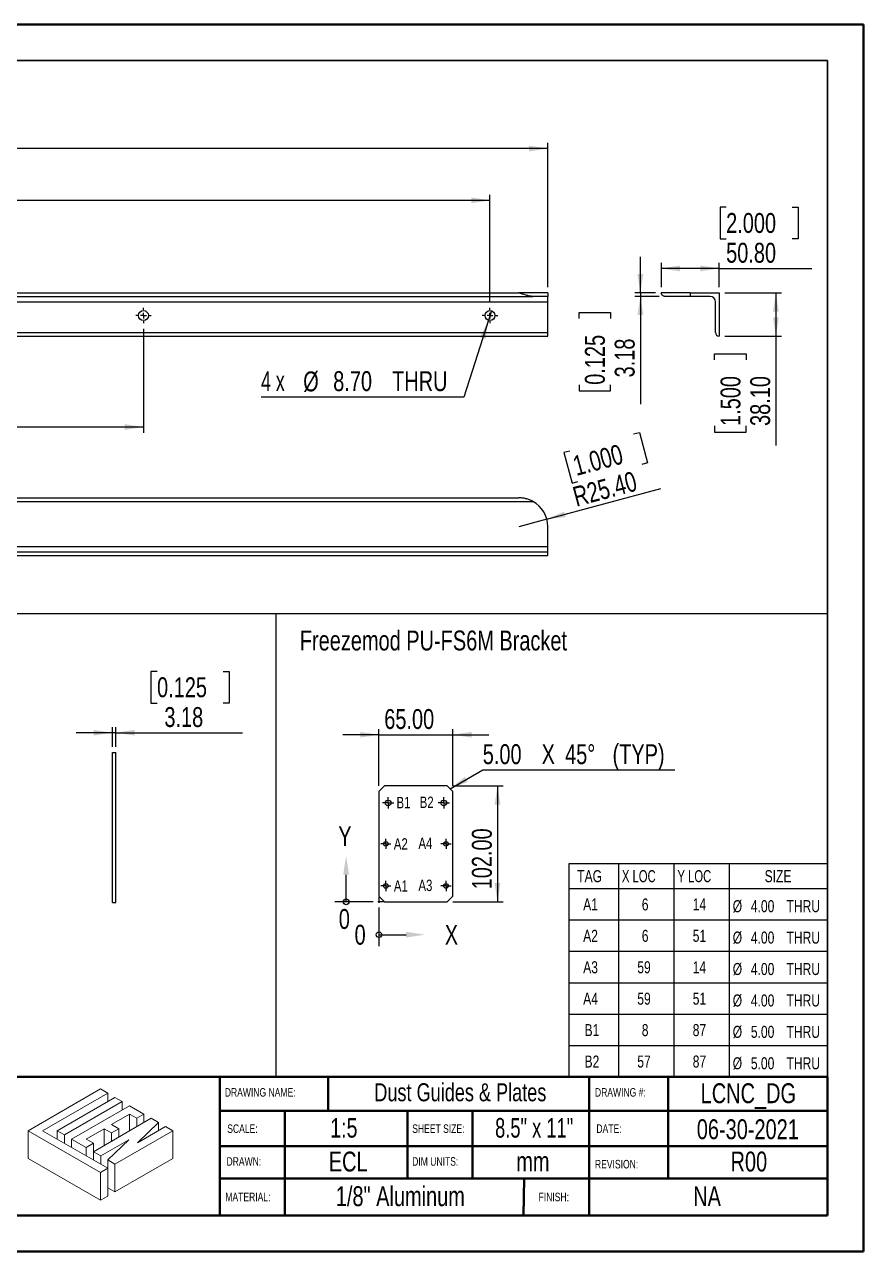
# Model space of a CAD drawing. Header units: millimetres. Extents: x 0 to 279, y 0 to 216.
# Drawn here: x 131.8 to 279.4, y 0 to 215.9 of the extents above; entities that cross this region are included whole.
import ezdxf

# ---------------------------------------------------------------- set-up
doc = ezdxf.new("R2010")
doc.units = ezdxf.units.MM
for name, color, linetype in [('DIM', 1, 'Continuous'), ('PAGE_BORDER', 7, 'Continuous'), ('TITLE_BLOCK_BORDER', 7, 'Continuous'), ('TITLE_BLOCK_TEXT', 8, 'Continuous')]:
    doc.layers.add(name, color=color, linetype=linetype)
doc.styles.add('SLDTEXTSTYLE0', font='TXT', dxfattribs={"width": 0.75})
doc.styles.add('SLDTEXTSTYLE1', font='TXT', dxfattribs={"width": 0.7})
doc.styles.add('SLDTEXTSTYLE2', font='TXT', dxfattribs={"width": 0.666667})
doc.dimstyles.new('SLDDIMSTYLE0', dxfattribs={"dimtxt": 3.5, "dimasz": 3.302, "dimexe": 0, "dimexo": 0.0625, "dimgap": 0.875, "dimtad": 0, "dimlfac": 5, "dimrnd": 1e-09, "dimzin": 4, "dimdsep": 46, "dimtxsty": 'SLDTEXTSTYLE0', "dimsah": 1, "dimcen": 0.09, "dimadec": 0, "dimazin": 1, "dimtfac": 1, "dimtofl": 0, "dimtmove": 0, "dimatfit": 3, "dimfxl": 0, "dimfrac": 2, "dimtolj": 1, "dimtzin": 12, "dimarcsym": 0})
doc.dimstyles.new('SLDDIMSTYLE1', dxfattribs={"dimtxt": 3.5, "dimasz": 3.302, "dimexe": 0, "dimexo": 0.0625, "dimgap": 0.875, "dimtad": 1, "dimlfac": 5, "dimrnd": 1e-09, "dimzin": 4, "dimdsep": 46, "dimtxsty": 'SLDTEXTSTYLE0', "dimsah": 1, "dimcen": 0.09, "dimadec": 0, "dimazin": 1, "dimtfac": 1, "dimtofl": 0, "dimtmove": 0, "dimatfit": 3, "dimfxl": 0, "dimfrac": 2, "dimtolj": 1, "dimtzin": 12, "dimarcsym": 0})
doc.dimstyles.new('SLDDIMSTYLE2', dxfattribs={"dimtxt": 3.5, "dimasz": 3.302, "dimexe": 0, "dimexo": 0.0625, "dimgap": 0.875, "dimtad": 0, "dimtih": 1, "dimtoh": 1, "dimlfac": 5, "dimrnd": 1e-09, "dimzin": 4, "dimdsep": 46, "dimtxsty": 'SLDTEXTSTYLE0', "dimblk1": 'NONE', "dimsah": 1, "dimcen": 0, "dimadec": 0, "dimazin": 1, "dimtfac": 1, "dimtmove": 0, "dimatfit": 3, "dimldrblk": 'NONE', "dimfxl": 0, "dimfrac": 2, "dimtolj": 1, "dimtzin": 12, "dimarcsym": 0})
doc.dimstyles.new('SLDDIMSTYLE3', dxfattribs={"dimtxt": 3.5, "dimasz": 3.302, "dimexe": 0, "dimexo": 0.0625, "dimgap": 0.875, "dimtad": 1, "dimlfac": 5, "dimrnd": 1e-09, "dimzin": 12, "dimdsep": 46, "dimtxsty": 'SLDTEXTSTYLE0', "dimsah": 1, "dimcen": 0.09, "dimadec": 0, "dimazin": 3, "dimtfac": 1, "dimtmove": 0, "dimatfit": 0, "dimfxl": 0, "dimfrac": 2, "dimtolj": 1, "dimtzin": 12, "dimarcsym": 0})
doc.dimstyles.new('SLDDIMSTYLE4', dxfattribs={"dimtxt": 3.5, "dimasz": 3.302, "dimexe": 0, "dimexo": 0.0625, "dimgap": 0.875, "dimtad": 1, "dimlfac": 5, "dimrnd": 1e-09, "dimzin": 4, "dimdsep": 46, "dimtxsty": 'SLDTEXTSTYLE0', "dimsah": 1, "dimcen": 0, "dimadec": 0, "dimazin": 1, "dimtfac": 1, "dimtofl": 0, "dimtmove": 0, "dimatfit": 3, "dimfxl": 0, "dimfrac": 2, "dimtolj": 1, "dimtzin": 12, "dimarcsym": 0})
doc.dimstyles.new('SLDDIMSTYLE5', dxfattribs={"dimtxt": 3.5, "dimasz": 3.302, "dimexe": 0, "dimexo": 0.0625, "dimgap": 0.875, "dimtad": 1, "dimlfac": 5, "dimrnd": 1e-09, "dimzin": 4, "dimdsep": 46, "dimtxsty": 'SLDTEXTSTYLE0', "dimsah": 1, "dimcen": 0.09, "dimadec": 0, "dimazin": 1, "dimtfac": 1, "dimtofl": 0, "dimtmove": 0, "dimatfit": 3, "dimfxl": 0, "dimfrac": 2, "dimtolj": 1, "dimtzin": 12, "dimarcsym": 0})
doc.dimstyles.new('SLDDIMSTYLE6', dxfattribs={"dimtxt": 3.5, "dimasz": 3.302, "dimexe": 0, "dimexo": 0.0625, "dimgap": 0.875, "dimtad": 1, "dimlfac": 5, "dimrnd": 1e-09, "dimzin": 4, "dimdsep": 46, "dimtxsty": 'SLDTEXTSTYLE0', "dimsah": 1, "dimcen": 0.09, "dimadec": 0, "dimazin": 1, "dimtfac": 1, "dimtmove": 0, "dimatfit": 0, "dimfxl": 0, "dimfrac": 2, "dimtolj": 1, "dimtzin": 12, "dimarcsym": 0})

# ---------------------------------------------------------------- blocks, each defined once
blk = doc.blocks.new('Lien3D Logo')
at = {"color": 7, "linetype": 'Continuous', "lineweight": 18}
for p, q in [((10.61, 16.33), (0, 10.21)), ((11.67, 15.71), (10.61, 16.33)), ((2.13, 10.21), (11.67, 15.71)), ((12.73, 15.1), (4.26, 10.21)), ((5.32, 9.59), (13.8, 14.49)), ((11.67, 15.71), (11.67, 14.49)), ((13.8, 14.49), (12.73, 15.1)), ((13.8, 14.49), (13.8, 13.26)), ((14.86, 13.87), (6.38, 8.98)), ((12.22, 11.12), (14.86, 12.64)), ((16.99, 12.64), (14.86, 13.87)), ((14.86, 12.64), (15.93, 12.03)), ((14.86, 12.64), (14.86, 10.19)), ((15.93, 12.03), (16.99, 12.64)), ((16.99, 12.64), (16.99, 11.42)), ((18.05, 12.03), (9.57, 7.13)), ((13.28, 10.5), (12.22, 11.12)), ((15.93, 12.03), (15.93, 10.8)), ((16.04, 8.45), (19.12, 11.42)), ((20.15, 10.82), (16.04, 8.45)), ((19.12, 11.42), (18.05, 12.03)), ((19.12, 11.42), (19.12, 10.22)), ((21.21, 10.21), (20.15, 10.82)), ((0, 10.21), (0, 6.12)), ((0, 10.21), (10.61, 4.08)), ((11.67, 4.7), (2.13, 10.21)), ((4.26, 10.21), (4.26, 8.98)), ((4.26, 10.21), (5.32, 9.59)), ((5.32, 9.59), (5.32, 8.36)), ((8.51, 8.98), (11.15, 10.5)), ((11.15, 10.5), (12.22, 9.89)), ((11.15, 10.5), (11.15, 8.05)), ((12.22, 9.89), (13.28, 10.5)), ((12.22, 9.89), (12.22, 8.66)), ((12.73, 5.31), (21.21, 10.21)), ((13.28, 10.5), (13.28, 9.28)), ((21.21, 10.21), (21.21, 6.12)), ((6.38, 8.98), (8.51, 7.75)), ((6.38, 8.98), (6.38, 7.75)), ((9.57, 8.36), (8.51, 8.98)), ((8.51, 7.75), (9.57, 8.36)), ((8.51, 7.75), (8.51, 6.52)), ((9.57, 8.36), (9.57, 7.13)), ((10.64, 6.52), (14.75, 8.89)), ((14.75, 8.89), (11.67, 5.93)), ((0, 6.12), (10.61, 0)), ((9.57, 7.13), (10.64, 6.52)), ((9.57, 7.13), (9.57, 5.91)), ((10.64, 6.52), (10.64, 5.29)), ((11.67, 5.93), (12.73, 5.31)), ((11.67, 5.93), (11.67, 4.7)), ((12.73, 1.23), (21.21, 6.12)), ((10.61, 4.08), (11.67, 4.7)), ((10.61, 4.08), (10.61, 0)), ((11.67, 4.7), (11.67, 0.61)), ((12.73, 5.31), (12.73, 1.23)), ((11.67, 1.84), (12.73, 1.23)), ((10.61, 0), (11.67, 0.61))]:
    blk.add_line(p, q, dxfattribs=at)
blk = doc.blocks.new('SW_TABLEANNOTATION_0')
at = {"layer": 'PAGE_BORDER', "color": 0}
for p, q in [((0, 0), (0, -37.5)), ((45.6, 0), (0, 0)), ((8.75, 0), (8.75, -4.31)), ((18.52, 0), (18.52, -4.31)), ((28.25, 0), (28.25, -4.31)), ((45.6, -37.5), (45.6, 0)), ((0, -4.31), (45.6, -4.31)), ((8.75, -4.31), (8.75, -37.5)), ((18.52, -4.31), (18.52, -37.5)), ((28.25, -4.31), (28.25, -37.5)), ((0, -9.84), (45.6, -9.84)), ((0, -15.37), (45.6, -15.37)), ((0, -20.9), (45.6, -20.9)), ((0, -26.43), (45.6, -26.43)), ((0, -31.96), (45.6, -31.96)), ((0, -37.5), (45.6, -37.5))]:
    blk.add_line(p, q, dxfattribs=at)
at = {"layer": 'PAGE_BORDER', "color": 0, "attachment_point": 1}
for s, insert, char_height, style in [('TAG', (1.5, -1.09), 2.117, 'SLDTEXTSTYLE0'), ('X LOC', (9.36, -1.09), 2.117, 'SLDTEXTSTYLE1'), ('Y LOC', (19.13, -1.09), 2.117, 'SLDTEXTSTYLE1'), ('SIZE', (34.47, -1.09), 2.117, 'SLDTEXTSTYLE0'), ('A1', (2.55, -6.06), 2.117, 'SLDTEXTSTYLE0'), ('6', (12.86, -6.06), 2.12, 'SLDTEXTSTYLE0'), ('14', (21.82, -6.06), 2.117, 'SLDTEXTSTYLE0'), ('%%c', (28.86, -6.37), 2.117, 'SLDTEXTSTYLE0'), ('4.00', (32.05, -6.37), 2.117, 'SLDTEXTSTYLE0'), ('THRU', (38.32, -6.37), 2.117, 'SLDTEXTSTYLE0'), ('A2', (2.55, -11.59), 2.117, 'SLDTEXTSTYLE0'), ('6', (12.86, -11.59), 2.12, 'SLDTEXTSTYLE0'), ('51', (21.82, -11.59), 2.117, 'SLDTEXTSTYLE0'), ('%%c', (28.86, -11.9), 2.117, 'SLDTEXTSTYLE0'), ('4.00', (32.05, -11.9), 2.117, 'SLDTEXTSTYLE0'), ('THRU', (38.32, -11.9), 2.117, 'SLDTEXTSTYLE0'), ('A3', (2.55, -17.12), 2.117, 'SLDTEXTSTYLE0'), ('59', (12.07, -17.12), 2.117, 'SLDTEXTSTYLE0'), ('14', (21.82, -17.12), 2.117, 'SLDTEXTSTYLE0'), ('%%c', (28.86, -17.43), 2.117, 'SLDTEXTSTYLE0'), ('4.00', (32.05, -17.43), 2.117, 'SLDTEXTSTYLE0'), ('THRU', (38.32, -17.43), 2.117, 'SLDTEXTSTYLE0'), ('A4', (2.55, -22.65), 2.117, 'SLDTEXTSTYLE0'), ('59', (12.07, -22.65), 2.117, 'SLDTEXTSTYLE0'), ('51', (21.82, -22.65), 2.117, 'SLDTEXTSTYLE0'), ('%%c', (28.86, -22.96), 2.117, 'SLDTEXTSTYLE0'), ('4.00', (32.05, -22.96), 2.117, 'SLDTEXTSTYLE0'), ('THRU', (38.32, -22.96), 2.117, 'SLDTEXTSTYLE0'), ('B1', (2.79, -28.18), 2.117, 'SLDTEXTSTYLE0'), ('8', (12.86, -28.18), 2.12, 'SLDTEXTSTYLE0'), ('87', (21.82, -28.18), 2.117, 'SLDTEXTSTYLE0'), ('%%c', (28.86, -28.49), 2.117, 'SLDTEXTSTYLE0'), ('5.00', (32.05, -28.49), 2.117, 'SLDTEXTSTYLE0'), ('THRU', (38.32, -28.49), 2.117, 'SLDTEXTSTYLE0'), ('B2', (2.79, -33.71), 2.117, 'SLDTEXTSTYLE0'), ('57', (12.07, -33.71), 2.117, 'SLDTEXTSTYLE0'), ('87', (21.82, -33.71), 2.117, 'SLDTEXTSTYLE0'), ('%%c', (28.86, -34.02), 2.117, 'SLDTEXTSTYLE0'), ('5.00', (32.05, -34.02), 2.117, 'SLDTEXTSTYLE0'), ('THRU', (38.32, -34.02), 2.117, 'SLDTEXTSTYLE0')]:
    blk.add_mtext(s, dxfattribs=dict(at, insert=insert, char_height=char_height, style=style))
blk = doc.blocks.new('_D')
at = {"layer": 'DIM'}
for p, q in [((96.85, 199.12), (95.79, 199.12)), ((95.79, 199.12), (95.79, 193.56)), ((111.08, 199.12), (112.14, 199.12)), ((112.14, 199.12), (112.14, 193.56)), ((20.65, 169.7), (20.65, 195.08)), ((223.85, 169.7), (223.85, 195.08)), ((20.65, 194.08), (92.72, 194.08)), ((95.79, 193.56), (96.85, 193.56)), ((112.14, 193.56), (111.08, 193.56)), ((223.85, 194.08), (115.21, 194.08))]:
    blk.add_line(p, q, dxfattribs=at)
for points in [[(20.65, 194.08), (23.96, 193.57), (23.96, 194.59)], [(223.85, 194.08), (220.55, 194.59), (220.55, 193.57)]]:
    blk.add_solid(points, dxfattribs=at)
at = {"layer": 'DIM', "char_height": 3.5, "attachment_point": 1, "style": 'SLDTEXTSTYLE0'}
for s, insert in [('40.000', (96.85, 198.08)), ('1016.00', (95.56, 192.84))]:
    blk.add_mtext(s, dxfattribs=dict(at, insert=insert))
blk = doc.blocks.new('_D_3')
at = {"layer": 'DIM'}
for p, q in [((152.73, 162.33), (152.73, 144.08)), ((20.65, 160.08), (20.65, 144.08)), ((80.44, 155.87), (79.37, 155.87)), ((79.37, 155.87), (79.37, 150.31)), ((94.66, 155.87), (95.73, 155.87)), ((95.73, 155.87), (95.73, 150.31)), ((79.37, 150.31), (80.44, 150.31)), ((95.73, 150.31), (94.66, 150.31)), ((20.65, 145.08), (152.73, 145.08))]:
    blk.add_line(p, q, dxfattribs=at)
for points in [[(20.65, 145.08), (23.96, 144.57), (23.96, 145.58)], [(152.73, 145.08), (149.43, 145.58), (149.43, 144.57)]]:
    blk.add_solid(points, dxfattribs=at)
at = {"layer": 'DIM', "char_height": 3.5, "attachment_point": 1, "style": 'SLDTEXTSTYLE0'}
for s, insert in [('26.000', (80.44, 154.82)), ('660.40', (80.44, 149.59))]:
    blk.add_mtext(s, dxfattribs=dict(at, insert=insert))
blk = doc.blocks.new('_D_4')
at = {"layer": 'DIM'}
for p, q in [((75.41, 190.01), (74.35, 190.01)), ((74.35, 190.01), (74.35, 184.45)), ((89.64, 190.01), (90.7, 190.01)), ((90.7, 190.01), (90.7, 184.45)), ((20.65, 169.7), (20.65, 185.96)), ((213.69, 167.07), (213.69, 185.96)), ((20.65, 184.96), (71.28, 184.96)), ((74.35, 184.45), (75.41, 184.45)), ((90.7, 184.45), (89.64, 184.45)), ((213.69, 184.96), (93.77, 184.96))]:
    blk.add_line(p, q, dxfattribs=at)
for points in [[(20.65, 184.96), (23.96, 184.46), (23.96, 185.47)], [(213.69, 184.96), (210.39, 185.47), (210.39, 184.46)]]:
    blk.add_solid(points, dxfattribs=at)
at = {"layer": 'DIM', "char_height": 3.5, "attachment_point": 1, "style": 'SLDTEXTSTYLE0'}
for s, insert in [('38.000', (75.41, 188.96)), ('965.20', (75.41, 183.72))]:
    blk.add_mtext(s, dxfattribs=dict(at, insert=insert))
blk = doc.blocks.new('_D_5')
at = {"layer": 'DIM'}
for p, q in [((213.96, 165.53), (213.43, 163.87)), ((213.43, 163.87), (209.11, 150.34)), ((209.11, 150.34), (173.42, 150.34))]:
    blk.add_line(p, q, dxfattribs=at)
blk.add_solid([(213.43, 163.87), (211.94, 160.88), (212.91, 160.57)], dxfattribs=at)
at = {"layer": 'DIM', "char_height": 3.5, "attachment_point": 1}
for s, insert, style in [('4 x', (173.42, 154.9), 'SLDTEXTSTYLE2'), ('%%c', (180.83, 154.85), 'SLDTEXTSTYLE0'), ('8.70', (186.11, 154.9), 'SLDTEXTSTYLE0'), ('THRU', (196.47, 154.9), 'SLDTEXTSTYLE0')]:
    blk.add_mtext(s, dxfattribs=dict(at, insert=insert, style=style))
blk = doc.blocks.new('_NONE')
blk = doc.blocks.new('SW_CENTERMARKSYMBOL_2')
at = {"layer": 'DIM', "color": 0}
for p, q in [((-1, 0), (-1.36995, 0)), ((0, 0), (-0.5, 0)), ((0, 1), (0, 1.36995)), ((0, 0), (0, 0.5)), ((0, 0), (0, -0.5)), ((0, 0), (0.5, 0)), ((1, 0), (1.36995, 0)), ((0, -1), (0, -1.36995))]:
    blk.add_line(p, q, dxfattribs=at)
blk = doc.blocks.new('SW_CENTERMARKSYMBOL_3')
at = {"layer": 'DIM', "color": 0}
for p, q in [((0, 0), (-0.5, 0)), ((0, 1), (0, 1.36995)), ((0, 0), (0, 0.5)), ((0, 0), (0, -0.5)), ((0, 0), (0.5, 0)), ((1, 0), (1.36995, 0)), ((-1, 0), (-1.36995, 0)), ((0, -1), (0, -1.36995))]:
    blk.add_line(p, q, dxfattribs=at)
blk = doc.blocks.new('_D_6')
at = {"layer": 'DIM'}
for p, q in [((255.24, 183.77), (254.17, 183.77)), ((254.17, 183.77), (254.17, 178.21)), ((266.88, 183.77), (267.94, 183.77)), ((267.94, 183.77), (267.94, 178.21)), ((254.17, 178.21), (255.24, 178.21)), ((267.94, 178.21), (266.88, 178.21)), ((243.84, 169.7), (243.84, 173.98)), ((254, 172.98), (243.84, 172.98)), ((254, 169.7), (254, 173.98)), ((254, 172.98), (270.3, 172.98))]:
    blk.add_line(p, q, dxfattribs=at)
for points in [[(243.84, 172.98), (247.14, 172.47), (247.14, 173.49)], [(254, 172.98), (250.69, 173.49), (250.69, 172.47)]]:
    blk.add_solid(points, dxfattribs=at)
at = {"layer": 'DIM', "char_height": 3.5, "attachment_point": 1, "style": 'SLDTEXTSTYLE0'}
for s, insert in [('2.000', (255.24, 182.73)), ('50.80', (255.24, 177.49))]:
    blk.add_mtext(s, dxfattribs=dict(at, insert=insert))
blk = doc.blocks.new('_D_7')
at = {"layer": 'DIM'}
for p, q in [((255, 168.7), (265, 168.7)), ((264, 168.7), (264, 161.08)), ((255, 161.08), (265, 161.08)), ((264, 161.08), (264, 141.83)), ((253.2, 156.9), (253.2, 157.96)), ((253.2, 157.96), (258.76, 157.96)), ((258.76, 157.96), (258.76, 156.9)), ((253.2, 145.26), (253.2, 144.19)), ((258.76, 144.19), (258.76, 145.26)), ((253.2, 144.19), (258.76, 144.19))]:
    blk.add_line(p, q, dxfattribs=at)
for points in [[(264, 168.7), (263.49, 165.39), (264.5, 165.39)], [(264, 161.08), (264.5, 164.38), (263.49, 164.38)]]:
    blk.add_solid(points, dxfattribs=at)
at = {"layer": 'DIM', "char_height": 3.5, "attachment_point": 1, "rotation": 90, "style": 'SLDTEXTSTYLE0'}
for s, insert in [('1.500', (254.25, 145.26)), ('38.10', (259.48, 145.26))]:
    blk.add_mtext(s, dxfattribs=dict(at, insert=insert))
blk = doc.blocks.new('_D_8')
at = {"layer": 'DIM'}
for p, q in [((240.15, 168.7), (240.15, 175.05)), ((242.84, 168.7), (239.15, 168.7)), ((240.15, 168.7), (240.15, 168.06)), ((243.47, 168.06), (239.15, 168.06)), ((240.15, 168.06), (240.15, 149.09)), ((229.36, 164.15), (229.36, 165.22)), ((229.36, 165.22), (234.92, 165.22)), ((234.92, 165.22), (234.92, 164.15)), ((229.36, 152.51), (229.36, 151.45)), ((229.36, 151.45), (234.92, 151.45)), ((234.92, 151.45), (234.92, 152.51))]:
    blk.add_line(p, q, dxfattribs=at)
for points in [[(240.15, 168.7), (240.66, 172), (239.64, 172)], [(240.15, 168.06), (239.64, 164.76), (240.66, 164.76)]]:
    blk.add_solid(points, dxfattribs=at)
at = {"layer": 'DIM', "char_height": 3.5, "attachment_point": 1, "rotation": 90, "style": 'SLDTEXTSTYLE0'}
for s, insert in [('0.125', (230.4, 152.51)), ('3.18', (235.64, 153.81))]:
    blk.add_mtext(s, dxfattribs=dict(at, insert=insert))
blk = doc.blocks.new('_D_9')
at = {"layer": 'DIM'}
for p, q in [((238.96, 143.86), (239.99, 144.14)), ((239.99, 144.14), (241.43, 138.77)), ((227.72, 140.85), (226.69, 140.57)), ((226.69, 140.57), (228.13, 135.21)), ((241.43, 138.77), (240.4, 138.5)), ((223.68, 128.86), (243.75, 134.23)), ((228.13, 135.21), (229.16, 135.48)), ((223.68, 128.86), (218.77, 127.54))]:
    blk.add_line(p, q, dxfattribs=at)
blk.add_solid([(223.68, 128.86), (227, 129.22), (226.74, 130.2)], dxfattribs=at)
at = {"layer": 'DIM', "char_height": 3.5, "attachment_point": 1, "rotation": 15, "style": 'SLDTEXTSTYLE0'}
for s, insert in [('1.000', (227.99, 139.84)), ('R25.40', (227.98, 134.42))]:
    blk.add_mtext(s, dxfattribs=dict(at, insert=insert))
blk = doc.blocks.new('_D_23')
at = {"layer": 'DIM'}
for p, q in [((155.12, 102.07), (154.05, 102.07)), ((154.05, 102.07), (154.05, 96.51)), ((166.76, 102.07), (167.82, 102.07)), ((167.82, 102.07), (167.82, 96.51)), ((154.05, 96.51), (155.12, 96.51)), ((167.82, 96.51), (166.76, 96.51)), ((147.26, 91.28), (140.91, 91.28)), ((147.26, 88.78), (147.26, 92.28)), ((147.89, 91.28), (147.26, 91.28)), ((147.89, 88.78), (147.89, 92.28)), ((147.89, 91.28), (170.18, 91.28))]:
    blk.add_line(p, q, dxfattribs=at)
for points in [[(147.26, 91.28), (143.95, 91.79), (143.95, 90.77)], [(147.89, 91.28), (151.19, 90.77), (151.19, 91.79)]]:
    blk.add_solid(points, dxfattribs=at)
at = {"layer": 'DIM', "char_height": 3.5, "attachment_point": 1, "style": 'SLDTEXTSTYLE0'}
for s, insert in [('0.125', (155.12, 101.03)), ('3.18', (156.41, 95.79))]:
    blk.add_mtext(s, dxfattribs=dict(at, insert=insert))
blk = doc.blocks.new('_D_24')
at = {"layer": 'DIM'}
for p, q in [((194.16, 90.93), (187.81, 90.93)), ((194.16, 81.92), (194.16, 91.93)), ((194.16, 90.93), (207.16, 90.93)), ((207.16, 81.92), (207.16, 91.93)), ((207.16, 90.93), (213.51, 90.93))]:
    blk.add_line(p, q, dxfattribs=at)
for points in [[(194.16, 90.93), (190.86, 91.43), (190.86, 90.42)], [(207.16, 90.93), (210.46, 90.42), (210.46, 91.43)]]:
    blk.add_solid(points, dxfattribs=at)
at = {"layer": 'DIM', "insert": (195.09, 95.44), "char_height": 3.5, "attachment_point": 1, "style": 'SLDTEXTSTYLE0'}
blk.add_mtext('65.00', dxfattribs=at)
blk = doc.blocks.new('_D_25')
at = {"layer": 'DIM'}
for p, q in [((207.16, 81.92), (216.02, 81.92)), ((215.02, 81.92), (215.02, 61.52)), ((207.16, 61.52), (216.02, 61.52))]:
    blk.add_line(p, q, dxfattribs=at)
for points in [[(215.02, 81.92), (214.51, 78.62), (215.53, 78.62)], [(215.02, 61.52), (215.53, 64.82), (214.51, 64.82)]]:
    blk.add_solid(points, dxfattribs=at)
at = {"layer": 'DIM', "insert": (210.51, 63.72), "char_height": 3.5, "attachment_point": 1, "rotation": 90, "style": 'SLDTEXTSTYLE0'}
blk.add_mtext('102.00', dxfattribs=at)
blk = doc.blocks.new('SW_CHAMFER_DIMENSION_0')
at = {"layer": 'DIM', "color": 0}
for p, q in [((-5.76, -3.32), (0, 0)), ((0, 0), (33.77, 0))]:
    blk.add_line(p, q, dxfattribs=at)
blk.add_solid([(-5.76, -3.32), (-2.65, -2.11), (-3.15, -1.23)], dxfattribs=at)
at = {"layer": 'DIM', "color": 0, "char_height": 3.5, "attachment_point": 1, "style": 'SLDTEXTSTYLE0'}
for s, insert in [('5.00', (0, 4.51)), ('X', (10.36, 4.51)), ('45°', (14.48, 4.51)), ('(TYP)', (22.83, 4.51))]:
    blk.add_mtext(s, dxfattribs=dict(at, insert=insert))
blk = doc.blocks.new('SW_CENTERMARKSYMBOL_8')
at = {"layer": 'DIM', "color": 0}
for p, q in [((-0.5, 0), (-1, 0)), ((0, 0), (-0.5, 0)), ((0, 0.5), (0, 1)), ((0, 0), (0, 0.5)), ((0, 0), (0, -0.5)), ((0, 0), (0.5, 0)), ((0.5, 0), (1, 0)), ((0, -0.5), (0, -1))]:
    blk.add_line(p, q, dxfattribs=at)
blk = doc.blocks.new('SW_CENTERMARKSYMBOL_9')
at = {"layer": 'DIM', "color": 0}
for p, q in [((-0.5, 0), (-1, 0)), ((0, 0), (-0.5, 0)), ((0, 0.5), (0, 1)), ((0, 0), (0, 0.5)), ((0, 0), (0, -0.5)), ((0, 0), (0.5, 0)), ((0.5, 0), (1, 0)), ((0, -0.5), (0, -1))]:
    blk.add_line(p, q, dxfattribs=at)
blk = doc.blocks.new('SW_CENTERMARKSYMBOL_10')
at = {"layer": 'DIM', "color": 0}
for p, q in [((-0.5, 0), (-0.9, 0)), ((0, 0), (-0.5, 0)), ((0, 0.5), (0, 0.9)), ((0, 0), (0, 0.5)), ((0, 0), (0, -0.5)), ((0, 0), (0.5, 0)), ((0.5, 0), (0.9, 0)), ((0, -0.5), (0, -0.9))]:
    blk.add_line(p, q, dxfattribs=at)
blk = doc.blocks.new('SW_CENTERMARKSYMBOL_11')
at = {"layer": 'DIM', "color": 0}
for p, q in [((-0.5, 0), (-0.9, 0)), ((0, 0), (-0.5, 0)), ((0, 0.5), (0, 0.9)), ((0, 0), (0, 0.5)), ((0, 0), (0, -0.5)), ((0, 0), (0.5, 0)), ((0.5, 0), (0.9, 0)), ((0, -0.5), (0, -0.9))]:
    blk.add_line(p, q, dxfattribs=at)
blk = doc.blocks.new('SW_CENTERMARKSYMBOL_12')
at = {"layer": 'DIM', "color": 0}
for p, q in [((-0.5, 0), (-0.9, 0)), ((0, 0), (-0.5, 0)), ((0, 0.5), (0, 0.9)), ((0, 0), (0, 0.5)), ((0, 0), (0, -0.5)), ((0, 0), (0.5, 0)), ((0.5, 0), (0.9, 0)), ((0, -0.5), (0, -0.9))]:
    blk.add_line(p, q, dxfattribs=at)
blk = doc.blocks.new('SW_CENTERMARKSYMBOL_13')
at = {"layer": 'DIM', "color": 0}
for p, q in [((-0.5, 0), (-0.9, 0)), ((0, 0), (-0.5, 0)), ((0, 0.5), (0, 0.9)), ((0, 0), (0, 0.5)), ((0, 0), (0, -0.5)), ((0, 0), (0.5, 0)), ((0.5, 0), (0.9, 0)), ((0, -0.5), (0, -0.9))]:
    blk.add_line(p, q, dxfattribs=at)
blk = doc.blocks.new('SW_DATUMORIGIN_0')
at = {"layer": 'DIM', "color": 0}
for p, q in [((-5.78, 1), (-5.78, 5.78)), ((-1, 1), (-7.78, 1)), ((0, 0), (0, -6.78)), ((0, -4.78), (4.78, -4.78))]:
    blk.add_line(p, q, dxfattribs=at)
for centre in [(-5.78, 1), (0, -4.78)]:
    blk.add_circle(centre, 0.5, dxfattribs=at)
for points in [[(-5.78, 9.08), (-6.29, 5.78), (-5.27, 5.78)], [(8.08, -4.78), (4.78, -4.27), (4.78, -5.29)]]:
    blk.add_solid(points, dxfattribs=at)
at = {"layer": 'DIM', "color": 0, "char_height": 3.5, "attachment_point": 1, "style": 'SLDTEXTSTYLE0'}
for s, insert in [('Y', (-7.16, 14.31)), ('0', (-7.07, -0.27)), ('0', (-4.29, -3.04)), ('X', (11.58, -3.05))]:
    blk.add_mtext(s, dxfattribs=dict(at, insert=insert))

msp = doc.modelspace()

# ---------------------------------------------------------------- linework, layer by layer
at = {"color": 7, "linetype": 'Continuous', "lineweight": 50}
for p, q in [((0, 215.9), (279.4, 215.9)), ((279.4, 0), (279.4, 215.9)), ((0, 0), (279.4, 0))]:
    msp.add_line(p, q, dxfattribs=at)
at = {"color": 7, "linetype": 'Continuous', "lineweight": 25}
for p, q in [((25.7337, 168.6965), (218.7737, 168.6965)), ((25.7337, 168.6955), (218.7737, 168.6955)), ((218.7737, 168.6955), (218.7737, 168.6965)), ((223.8537, 168.6965), (218.7737, 168.6965)), ((223.8537, 168.6965), (223.8537, 168.0615)), ((243.8362, 168.6955), (243.8362, 168.6965)), ((248.9162, 168.6965), (243.8362, 168.6965)), ((248.9162, 168.6965), (248.9162, 168.0615)), ((248.9162, 168.6965), (253.9962, 168.6965)), ((253.9962, 168.6965), (253.9962, 161.0765)), ((20.6537, 167.1065), (223.8537, 167.1065)), ((23.2762, 168.0615), (221.2312, 168.0615)), ((223.8537, 168.0615), (221.2312, 168.0615)), ((223.8537, 167.1065), (223.8537, 168.0615)), ((223.8537, 161.7105), (223.8537, 167.1065)), ((248.9162, 168.0615), (244.4702, 168.0615)), ((252.4061, 168.0615), (248.9162, 168.0615)), ((253.3612, 161.7105), (253.3612, 167.1065)), ((20.6537, 161.7105), (223.8537, 161.7105)), ((20.6537, 161.0765), (223.8537, 161.0765)), ((223.8537, 161.0765), (223.8537, 161.7105)), ((253.9962, 161.0765), (253.9952, 161.0765)), ((23.2762, 131.9883), (221.2312, 131.9883)), ((25.7337, 132.6223), (218.7737, 132.6223)), ((223.8537, 124.0524), (223.8537, 127.5423)), ((20.6537, 124.0524), (223.8537, 124.0524)), ((20.6537, 123.0973), (223.8537, 123.0973)), ((223.8537, 123.0973), (223.8537, 124.0524)), ((223.8537, 122.4633), (223.8537, 123.0973)), ((20.6537, 122.4633), (223.8537, 122.4633)), ((20.6537, 122.4623), (223.8537, 122.4623)), ((223.8537, 122.4623), (223.8537, 122.4633)), ((147.256, 61.4179), (147.256, 87.7779)), ((147.256, 87.7779), (147.891, 87.7779)), ((147.891, 61.4179), (147.891, 87.7779)), ((195.1625, 81.923), (194.1625, 80.923)), ((194.1625, 80.923), (194.1625, 62.523)), ((206.1625, 81.923), (195.1625, 81.923)), ((207.1625, 80.923), (206.1625, 81.923)), ((207.1625, 62.523), (207.1625, 80.923)), ((147.256, 61.4179), (147.891, 61.4179)), ((194.1625, 62.523), (195.1625, 61.523)), ((195.1625, 61.523), (206.1625, 61.523)), ((206.1625, 61.523), (207.1625, 62.523))]:
    msp.add_line(p, q, dxfattribs=at)
for centre, radius in [((152.7337, 164.6965), 0.8699), ((213.6937, 164.6965), 0.87), ((195.7625, 78.923), 0.5), ((205.5625, 78.923), 0.5), ((195.3625, 71.723), 0.4), ((205.9625, 71.723), 0.4), ((195.3625, 64.323), 0.4), ((205.9625, 64.323), 0.4)]:
    msp.add_circle(centre, radius, dxfattribs=at)
for centre, radius, start, end in [((252.4061, 167.1065), 0.955, 0, 90), ((253.9952, 161.7105), 0.634, 180, 270), ((218.7737, 127.5423), 5.08, 0, 61.068654)]:
    msp.add_arc(centre, radius, start, end, dxfattribs=at)
for points in [[(221.2312, 168.0615), (221.1332, 168.0615), (221.0345, 168.0683), (220.8355, 168.0913), (220.7351, 168.1075), (220.4313, 168.1667), (220.2239, 168.2204), (219.8116, 168.3407), (219.6055, 168.4076), (219.2949, 168.5128), (219.1912, 168.5487), (219.035, 168.6034), (218.9829, 168.6217), (218.8784, 168.6585), (218.8258, 168.6771), (218.7737, 168.6955)], [(244.4702, 168.0615), (244.416, 168.0615), (244.3657, 168.0683), (244.2721, 168.0913), (244.2289, 168.1075), (244.1093, 168.1667), (244.0429, 168.2204), (243.9388, 168.3407), (243.9004, 168.4076), (243.8619, 168.5128), (243.8523, 168.5487), (243.8426, 168.6034), (243.8402, 168.6217), (243.837, 168.6585), (243.8362, 168.6771), (243.8362, 168.6955)], [(221.2312, 131.9883), (221.1332, 132.0425), (221.0345, 132.0928), (220.8355, 132.1864), (220.7351, 132.2296), (220.4313, 132.3492), (220.2239, 132.4156), (219.8116, 132.5197), (219.6055, 132.5581), (219.2949, 132.5966), (219.1912, 132.6062), (219.035, 132.6159), (218.9829, 132.6183), (218.8784, 132.6215), (218.8258, 132.6223), (218.7737, 132.6223)]]:
    msp.add_open_spline(points, degree=3, knots=[0, 0, 0, 0, 0.125, 0.125, 0.25, 0.25, 0.5, 0.5, 0.75, 0.75, 0.875, 0.875, 0.9375, 0.9375, 1, 1, 1, 1], dxfattribs=at)
at = {"layer": 'DIM'}
for p, q in [((194.9625, 61.523), (193.9625, 61.523)), ((194.1625, 62.323), (194.1625, 61.323))]:
    msp.add_line(p, q, dxfattribs=at)
at = {"layer": 'PAGE_BORDER'}
for p, q in [((6.35, 209.55), (273.0035, 209.55)), ((273.0035, 209.55), (273.0035, 112.2436)), ((6.35, 112.2436), (273.0035, 112.2436)), ((175.9875, 112.2436), (175.9875, 30.8044))]:
    msp.add_line(p, q, dxfattribs=at)
at = {"layer": 'PAGE_BORDER', "lineweight": 35}
for p, q in [((6.35, 209.55), (273.05, 209.55)), ((273.05, 209.55), (273.05, 6.35)), ((6.35, 6.35), (273.05, 6.35))]:
    msp.add_line(p, q, dxfattribs=at)
at = {"layer": 'TITLE_BLOCK_BORDER', "lineweight": 50}
for p, q in [((166.1797, 30.7079), (123.0873, 30.7079)), ((166.1797, 30.7079), (166.1797, 6.35)), ((273.05, 30.7079), (166.1797, 30.7079)), ((185.238, 30.7079), (185.238, 24.7778)), ((231.1258, 30.7079), (231.1258, 6.35)), ((245.0295, 30.7079), (245.0295, 12.839)), ((273.05, 30.7079), (273.05, 6.35)), ((273.05, 24.7327), (166.1797, 24.7327)), ((177.6057, 24.7327), (177.6057, 6.35)), ((199.1605, 24.7327), (199.1605, 12.839)), ((210.638, 24.7327), (210.638, 12.839)), ((273.05, 18.5181), (166.1797, 18.5181)), ((166.3596, 12.839), (273.05, 12.839)), ((219.7048, 12.839), (219.6149, 6.35)), ((166.1797, 6.35), (123.0873, 6.35)), ((166.1797, 6.35), (273.05, 6.35))]:
    msp.add_line(p, q, dxfattribs=at)

# ---------------------------------------------------------------- block references
at = {"layer": 'DIM'}
for name, p in [('SW_CENTERMARKSYMBOL_2', (152.7337, 164.6965)), ('SW_CENTERMARKSYMBOL_3', (213.6937, 164.6965)), ('SW_CHAMFER_DIMENSION_0', (212.4215, 84.7479)), ('SW_CENTERMARKSYMBOL_8', (195.7625, 78.923)), ('SW_CENTERMARKSYMBOL_9', (205.5625, 78.923)), ('SW_DATUMORIGIN_0', (194.1625, 60.523)), ('SW_CENTERMARKSYMBOL_11', (195.3625, 71.723)), ('SW_CENTERMARKSYMBOL_10', (205.9625, 71.723)), ('SW_CENTERMARKSYMBOL_12', (195.3625, 64.323)), ('SW_CENTERMARKSYMBOL_13', (205.9625, 64.323))]:
    msp.add_blockref(name, p, dxfattribs=at)
at = {"layer": 'PAGE_BORDER'}
msp.add_blockref('SW_TABLEANNOTATION_0', (227.5415, 68.1904), dxfattribs=at)
at = {"layer": 'TITLE_BLOCK_BORDER', "xscale": 1.2, "yscale": 1.2, "zscale": 1.2}
msp.add_blockref('Lien3D Logo', (132.4321, 8.9975), dxfattribs=at)

# ---------------------------------------------------------------- texts
at = {"layer": 'DIM', "attachment_point": 1, "style": 'SLDTEXTSTYLE0'}
for s, insert, char_height in [('Freezemod PU-FS6M Bracket', (180.2396, 109.258), 3.5), ('B1', (197.2474, 79.986), 2), ('B2', (201.3249, 80.041), 2), ('A2', (196.7767, 72.7153), 2), ('A4', (201.1041, 72.8254), 2), ('A1', (196.7767, 65.3153), 2), ('A3', (201.1041, 65.4254), 2)]:
    msp.add_mtext(s, dxfattribs=dict(at, insert=insert, char_height=char_height))
at = {"layer": 'TITLE_BLOCK_TEXT'}
for s, insert, char_height, attachment_point, style in [('DRAWING NAME:', (167.0419, 28.7409), 1.5, 1, 'SLDTEXTSTYLE0'), ('Dust Guides & Plates', (208.477, 29.6022), 3.175, 2, 'SLDTEXTSTYLE0'), ('DRAWING #:', (232.1641, 28.7457), 1.5, 1, 'SLDTEXTSTYLE0'), ('LCNC_DG', (259.1469, 29.5948), 3.5, 2, 'SLDTEXTSTYLE0'), ('SCALE:', (167.4667, 22.3605), 1.5, 1, 'SLDTEXTSTYLE0'), ('1:5', (187.9844, 23.4757), 3.43958, 2, 'SLDTEXTSTYLE0'), ('SHEET SIZE:', (200.0126, 22.3605), 1.5, 1, 'SLDTEXTSTYLE0'), ('8.5" x 11"', (221.4629, 23.4757), 3.43958, 2, 'SLDTEXTSTYLE1'), ('DATE:', (232.4175, 22.3605), 1.5, 1, 'SLDTEXTSTYLE0'), ('06-30-2021', (259.0558, 23.2574), 3.5, 2, 'SLDTEXTSTYLE0'), ('ECL', (188.7386, 17.572), 3.5, 2, 'SLDTEXTSTYLE0'), ('R00', (259.2369, 17.572), 3.5, 2, 'SLDTEXTSTYLE0'), ('DRAWN:', (167.3439, 16.5911), 1.5, 1, 'SLDTEXTSTYLE0'), ('DIM UNITS:', (200.0083, 16.5911), 1.5, 1, 'SLDTEXTSTYLE0'), ('mm', (221.2451, 17.572), 3.5, 2, 'SLDTEXTSTYLE0'), ('REVISION:', (232.1641, 16.1111), 1.5, 1, 'SLDTEXTSTYLE0'), ('1/8" Aluminum', (197.923, 11.4735), 3.5, 2, 'SLDTEXTSTYLE0'), ('NA', (251.8872, 11.4735), 3.5, 2, 'SLDTEXTSTYLE0'), ('MATERIAL:', (167.1307, 10.3416), 1.5, 1, 'SLDTEXTSTYLE0'), ('FINISH:', (222.2447, 10.3416), 1.5, 1, 'SLDTEXTSTYLE0')]:
    msp.add_mtext(s, dxfattribs=dict(at, insert=insert, char_height=char_height, attachment_point=attachment_point, style=style))

# ---------------------------------------------------------------- dimensions: what is measured, and where the dimension line sits
at = {"layer": 'DIM'}
for base, p1, p2, dimstyle, picture, middle in [((20.6537, 194.079), (223.8537, 168.6965), (20.6537, 168.6965), 'SLDDIMSTYLE0', '_D', (103.9649, 194.079)), ((213.6937, 184.9643), (20.6537, 168.6965), (213.6937, 166.0665), 'SLDDIMSTYLE0', '_D_4', (82.5243, 184.9643)), ((243.8362, 172.9781), (253.9962, 168.6965), (243.8362, 168.6965), 'SLDDIMSTYLE1', '_D_6', (261.0587, 172.9781)), ((152.7337, 145.0765), (20.6537, 161.0765), (152.7337, 163.3266), 'SLDDIMSTYLE1', '_D_3', (87.5524, 145.0765)), ((147.2560376734, 91.2775644269), (147.8910376734, 87.7778548564), (147.2560376734, 87.7778548564), 'SLDDIMSTYLE3', '_D_23', (160.9385848616, 91.2775644269)), ((207.1625, 90.925), (194.1625, 80.923), (207.1625, 80.923), 'SLDDIMSTYLE6', '_D_24', (200.9074, 90.925))]:
    dim = msp.add_linear_dim(base=base, p1=p1, p2=p2, dimstyle=dimstyle, dxfattribs=at)
    dim.commit()
    dim.dimension.update_dxf_attribs({"geometry": picture, "text_midpoint": middle, "dimtype": 160})
for base, p1, p2, dimstyle, picture, middle in [((240.152653885, 168.0615110167), (243.8361853265, 168.6965110167), (244.4701693265, 168.0615110167), 'SLDDIMSTYLE3', '_D_8', (240.152653885, 158.3322794438)), ((263.9962, 161.0765), (253.9962, 168.6965), (253.9952, 161.0765), 'SLDDIMSTYLE1', '_D_7', (263.9962, 151.0765)), ((215.0199, 61.523), (206.1625, 81.923), (206.1625, 61.523), 'SLDDIMSTYLE5', '_D_25', (215.0199, 70.8333))]:
    dim = msp.add_linear_dim(base=base, p1=p1, p2=p2, angle=90, dimstyle=dimstyle, dxfattribs=at)
    dim.commit()
    dim.dimension.update_dxf_attribs({"geometry": picture, "text_midpoint": middle, "dimtype": 160})
dim = msp.add_diameter_dim_2p(p1=(213.9582, 165.5253), p2=(213.4291, 163.8678), text='4 x <> THRU', dimstyle='SLDDIMSTYLE2', dxfattribs=at)
dim.commit()
dim.dimension.update_dxf_attribs({"geometry": '_D_5', "text_midpoint": (190.4699, 153.1419), "dimtype": 163})
dim = msp.add_radius_dim(center=(218.7737, 127.5423), mpoint=(223.6806, 128.8571), dimstyle='SLDDIMSTYLE4', dxfattribs=at)
dim.commit()
dim.dimension.update_dxf_attribs({"geometry": '_D_9', "text_midpoint": (236.8636, 132.3895), "dimtype": 164})

doc.saveas('drawing.dxf')
